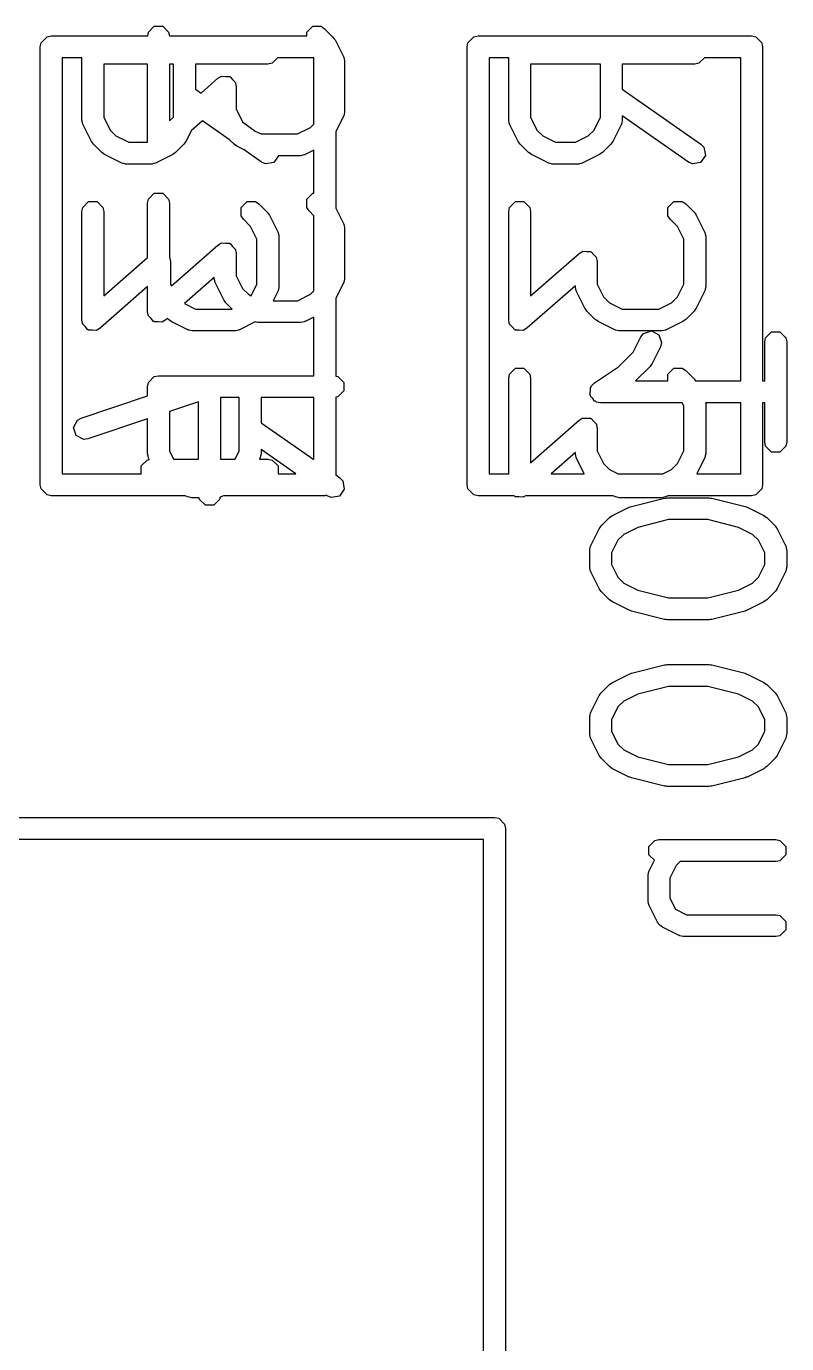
# Model space of a CAD drawing. Header units: inches. Extents: x 0.38 to 5.39, y 0.07 to 3.28.
# Drawn here: x 3.0806 to 3.2174, y 1.5729 to 1.8098 of the extents above; entities that cross this region are included whole.
import ezdxf

# ---------------------------------------------------------------- set-up
doc = ezdxf.new("R2010")
doc.units = ezdxf.units.IN
doc.header["$MEASUREMENT"] = 0
doc.layers.add('BLACK', color=250, linetype='CONTINUOUS')

msp = doc.modelspace()

# ---------------------------------------------------------------- linework, layer by layer
at = {"layer": 'BLACK', "linetype": 'CONTINUOUS'}
for p, q in [((3.08326, 1.8069), (3.08433, 1.80796)), ((3.08433, 1.80796), (3.08508, 1.80811)), ((3.08508, 1.80811), (3.10242, 1.80811)), ((3.10242, 1.80811), (3.10255, 1.80877)), ((3.10255, 1.80877), (3.10361, 1.80984)), ((3.10361, 1.80984), (3.10512, 1.80984)), ((3.10512, 1.80984), (3.10618, 1.80877)), ((3.10618, 1.80877), (3.10632, 1.80811)), ((3.10632, 1.80811), (3.13104, 1.80811)), ((3.13104, 1.80877), (3.13211, 1.80984)), ((3.13104, 1.80811), (3.13104, 1.80877)), ((3.13211, 1.80984), (3.13362, 1.80984)), ((3.13362, 1.80984), (3.13425, 1.80941)), ((3.13425, 1.80941), (3.13575, 1.80791)), ((3.13575, 1.80791), (3.13593, 1.80765)), ((3.13593, 1.80765), (3.13612, 1.8074)), ((3.16003, 1.8069), (3.1611, 1.80796)), ((3.1611, 1.80796), (3.16185, 1.80811)), ((3.16185, 1.80811), (3.21106, 1.80811)), ((3.21106, 1.80811), (3.21182, 1.80796)), ((3.21182, 1.80796), (3.21288, 1.8069)), ((3.08311, 1.80614), (3.08326, 1.8069)), ((3.08311, 1.7274), (3.08311, 1.80614)), ((3.13612, 1.8074), (3.13762, 1.8044)), ((3.15988, 1.80614), (3.16003, 1.8069)), ((3.15988, 1.7274), (3.15988, 1.80614)), ((3.21288, 1.8069), (3.21303, 1.80614)), ((3.21303, 1.80614), (3.21303, 1.74606)), ((3.08705, 1.80417), (3.08705, 1.72937)), ((3.09059, 1.80417), (3.08705, 1.80417)), ((3.09059, 1.79302), (3.09059, 1.80417)), ((3.1024, 1.80305), (3.09452, 1.80305)), ((3.09452, 1.80305), (3.09452, 1.79348)), ((3.1024, 1.78899), (3.1024, 1.80305)), ((3.10708, 1.80305), (3.10633, 1.80305)), ((3.10633, 1.80305), (3.10633, 1.79286)), ((3.10708, 1.79351), (3.10708, 1.80305)), ((3.12405, 1.80305), (3.11102, 1.80305)), ((3.11102, 1.80305), (3.11102, 1.79854)), ((3.1248, 1.8032), (3.12405, 1.80305)), ((3.12578, 1.80417), (3.1248, 1.8032)), ((3.13232, 1.80417), (3.12578, 1.80417)), ((3.13232, 1.79226), (3.13232, 1.80417)), ((3.13762, 1.8044), (3.13765, 1.8043)), ((3.13765, 1.8043), (3.13768, 1.80427)), ((3.13768, 1.80427), (3.13774, 1.80396)), ((3.13774, 1.80396), (3.13783, 1.80366)), ((3.13783, 1.80366), (3.13781, 1.80361)), ((3.13781, 1.80361), (3.13783, 1.80352)), ((3.13783, 1.80352), (3.13783, 1.79452)), ((3.16736, 1.80417), (3.16382, 1.80417)), ((3.16382, 1.80417), (3.16382, 1.72937)), ((3.16736, 1.79302), (3.16736, 1.80417)), ((3.18386, 1.80305), (3.1713, 1.80305)), ((3.1713, 1.80305), (3.1713, 1.79348)), ((3.18386, 1.79348), (3.18386, 1.80305)), ((3.20082, 1.80305), (3.18779, 1.80305)), ((3.18779, 1.80305), (3.18779, 1.79854)), ((3.20158, 1.8032), (3.20082, 1.80305)), ((3.20255, 1.80417), (3.20158, 1.8032)), ((3.20909, 1.80417), (3.20255, 1.80417)), ((3.20909, 1.74606), (3.20909, 1.80417)), ((3.11507, 1.8005), (3.11555, 1.80078)), ((3.11555, 1.80078), (3.11561, 1.80084)), ((3.11561, 1.80084), (3.11565, 1.80084)), ((3.11565, 1.80084), (3.11573, 1.80088)), ((3.11573, 1.80088), (3.11643, 1.80084)), ((3.11643, 1.80084), (3.11712, 1.80084)), ((3.11712, 1.80084), (3.11717, 1.80079)), ((3.11717, 1.80079), (3.11724, 1.80078)), ((3.11724, 1.80078), (3.11769, 1.80026)), ((3.11102, 1.79854), (3.11203, 1.79784)), ((3.11203, 1.79784), (3.11507, 1.8005)), ((3.11769, 1.80026), (3.11818, 1.79977)), ((3.11818, 1.79977), (3.1182, 1.79968)), ((3.1182, 1.79968), (3.11823, 1.79965)), ((3.11823, 1.79965), (3.11822, 1.79957)), ((3.11822, 1.79957), (3.11833, 1.79902)), ((3.11833, 1.79902), (3.11833, 1.79498)), ((3.18779, 1.79854), (3.20195, 1.78863)), ((3.09452, 1.79348), (3.09567, 1.79118)), ((3.10633, 1.79286), (3.10708, 1.79351)), ((3.11833, 1.79498), (3.11948, 1.79268)), ((3.13762, 1.79364), (3.13626, 1.79091)), ((3.13765, 1.79373), (3.13762, 1.79364)), ((3.13768, 1.79376), (3.13765, 1.79373)), ((3.13774, 1.79407), (3.13768, 1.79376)), ((3.13783, 1.79438), (3.13774, 1.79407)), ((3.13783, 1.79452), (3.13781, 1.79442)), ((3.13781, 1.79442), (3.13783, 1.79438)), ((3.1713, 1.79348), (3.17244, 1.79118)), ((3.18271, 1.79118), (3.18386, 1.79348)), ((3.19969, 1.78541), (3.18779, 1.79374)), ((3.18779, 1.79374), (3.18779, 1.79302)), ((3.09061, 1.79292), (3.09059, 1.79302)), ((3.09059, 1.79288), (3.09061, 1.79292)), ((3.09067, 1.79257), (3.09059, 1.79288)), ((3.09074, 1.79227), (3.09067, 1.79257)), ((3.09077, 1.79223), (3.09074, 1.79227)), ((3.09079, 1.79214), (3.09077, 1.79223)), ((3.09229, 1.78914), (3.09079, 1.79214)), ((3.09567, 1.79118), (3.09672, 1.79014)), ((3.11029, 1.79108), (3.10931, 1.78914)), ((3.1123, 1.79284), (3.11029, 1.79108)), ((3.11716, 1.78944), (3.1123, 1.79284)), ((3.11948, 1.79268), (3.1197, 1.79247)), ((3.1197, 1.79247), (3.12178, 1.79101)), ((3.1294, 1.79049), (3.1317, 1.79164)), ((3.1317, 1.79164), (3.13232, 1.79226)), ((3.16738, 1.79292), (3.16736, 1.79302)), ((3.16736, 1.79288), (3.16738, 1.79292)), ((3.16745, 1.79257), (3.16736, 1.79288)), ((3.16751, 1.79227), (3.16745, 1.79257)), ((3.16754, 1.79223), (3.16751, 1.79227)), ((3.16757, 1.79214), (3.16754, 1.79223)), ((3.16907, 1.78914), (3.16757, 1.79214)), ((3.17244, 1.79118), (3.17349, 1.79014)), ((3.18166, 1.79014), (3.18271, 1.79118)), ((3.18759, 1.79214), (3.18609, 1.78914)), ((3.18761, 1.79223), (3.18759, 1.79214)), ((3.18764, 1.79227), (3.18761, 1.79223)), ((3.1877, 1.79257), (3.18764, 1.79227)), ((3.18779, 1.79288), (3.1877, 1.79257)), ((3.18779, 1.79302), (3.18777, 1.79292)), ((3.18777, 1.79292), (3.18779, 1.79288)), ((3.09249, 1.78889), (3.09229, 1.78914)), ((3.09266, 1.78863), (3.09249, 1.78889)), ((3.09672, 1.79014), (3.09902, 1.78899)), ((3.09902, 1.78899), (3.1024, 1.78899)), ((3.10912, 1.78889), (3.10894, 1.78863)), ((3.10931, 1.78914), (3.10912, 1.78889)), ((3.11797, 1.78863), (3.11716, 1.78944)), ((3.12178, 1.79101), (3.12283, 1.79049)), ((3.12283, 1.79049), (3.1294, 1.79049)), ((3.13626, 1.79091), (3.13626, 1.77713)), ((3.16926, 1.78889), (3.16907, 1.78914)), ((3.16943, 1.78863), (3.16926, 1.78889)), ((3.17349, 1.79014), (3.17579, 1.78899)), ((3.17579, 1.78899), (3.17936, 1.78899)), ((3.17936, 1.78899), (3.18166, 1.79014)), ((3.18589, 1.78889), (3.18572, 1.78863)), ((3.18609, 1.78914), (3.18589, 1.78889)), ((3.09416, 1.78713), (3.09266, 1.78863)), ((3.09442, 1.78695), (3.09416, 1.78713)), ((3.09467, 1.78676), (3.09442, 1.78695)), ((3.09767, 1.78526), (3.09467, 1.78676)), ((3.10693, 1.78676), (3.10393, 1.78526)), ((3.10718, 1.78695), (3.10693, 1.78676)), ((3.10745, 1.78713), (3.10718, 1.78695)), ((3.10894, 1.78863), (3.10745, 1.78713)), ((3.11823, 1.78845), (3.11797, 1.78863)), ((3.11848, 1.78826), (3.11823, 1.78845)), ((3.11976, 1.78762), (3.11848, 1.78826)), ((3.12292, 1.78541), (3.11976, 1.78762)), ((3.12594, 1.78655), (3.12511, 1.78536)), ((3.12986, 1.78655), (3.12594, 1.78655)), ((3.12996, 1.78657), (3.12986, 1.78655)), ((3.13, 1.78656), (3.12996, 1.78657)), ((3.13031, 1.78664), (3.13, 1.78656)), ((3.13062, 1.7867), (3.13031, 1.78664)), ((3.13065, 1.78673), (3.13062, 1.7867)), ((3.13074, 1.78676), (3.13065, 1.78673)), ((3.13232, 1.78755), (3.13074, 1.78676)), ((3.13232, 1.77984), (3.13232, 1.78755)), ((3.17093, 1.78713), (3.16943, 1.78863)), ((3.1712, 1.78695), (3.17093, 1.78713)), ((3.17145, 1.78676), (3.1712, 1.78695)), ((3.17445, 1.78526), (3.17145, 1.78676)), ((3.18371, 1.78676), (3.18071, 1.78526)), ((3.18395, 1.78695), (3.18371, 1.78676)), ((3.18422, 1.78713), (3.18395, 1.78695)), ((3.18572, 1.78863), (3.18422, 1.78713)), ((3.20274, 1.78659), (3.20188, 1.78536)), ((3.20195, 1.78863), (3.20248, 1.78808)), ((3.20248, 1.78808), (3.20274, 1.78659)), ((3.09777, 1.78523), (3.09767, 1.78526)), ((3.0978, 1.7852), (3.09777, 1.78523)), ((3.09811, 1.78514), (3.0978, 1.7852)), ((3.09841, 1.78506), (3.09811, 1.78514)), ((3.09846, 1.78507), (3.09841, 1.78506)), ((3.09855, 1.78505), (3.09846, 1.78507)), ((3.10305, 1.78505), (3.09855, 1.78505)), ((3.10315, 1.78507), (3.10305, 1.78505)), ((3.10319, 1.78506), (3.10315, 1.78507)), ((3.1035, 1.78514), (3.10319, 1.78506)), ((3.10381, 1.7852), (3.1035, 1.78514)), ((3.10384, 1.78523), (3.10381, 1.7852)), ((3.10393, 1.78526), (3.10384, 1.78523)), ((3.12363, 1.7851), (3.12292, 1.78541)), ((3.12511, 1.78536), (3.12363, 1.7851)), ((3.17454, 1.78523), (3.17445, 1.78526)), ((3.17457, 1.7852), (3.17454, 1.78523)), ((3.17488, 1.78514), (3.17457, 1.7852)), ((3.17519, 1.78506), (3.17488, 1.78514)), ((3.17523, 1.78507), (3.17519, 1.78506)), ((3.17533, 1.78505), (3.17523, 1.78507)), ((3.17983, 1.78505), (3.17533, 1.78505)), ((3.17992, 1.78507), (3.17983, 1.78505)), ((3.17996, 1.78506), (3.17992, 1.78507)), ((3.18027, 1.78514), (3.17996, 1.78506)), ((3.18058, 1.7852), (3.18027, 1.78514)), ((3.18061, 1.78523), (3.18058, 1.7852)), ((3.18071, 1.78526), (3.18061, 1.78523)), ((3.2004, 1.7851), (3.19969, 1.78541)), ((3.20188, 1.78536), (3.2004, 1.7851)), ((3.10255, 1.77877), (3.10361, 1.77984)), ((3.10361, 1.77984), (3.10512, 1.77984)), ((3.10512, 1.77984), (3.10618, 1.77877)), ((3.13104, 1.77877), (3.13211, 1.77984)), ((3.13211, 1.77984), (3.13232, 1.77984)), ((3.09059, 1.77652), (3.09074, 1.77727)), ((3.09074, 1.77727), (3.0918, 1.77834)), ((3.0918, 1.77834), (3.09331, 1.77834)), ((3.09331, 1.77834), (3.09437, 1.77727)), ((3.09437, 1.77727), (3.09452, 1.77652)), ((3.1024, 1.77802), (3.10255, 1.77877)), ((3.1024, 1.76825), (3.1024, 1.77802)), ((3.10618, 1.77877), (3.10633, 1.77802)), ((3.10633, 1.77802), (3.10633, 1.76831)), ((3.11923, 1.77727), (3.1203, 1.77834)), ((3.11923, 1.77577), (3.11923, 1.77727)), ((3.1203, 1.77834), (3.1218, 1.77834)), ((3.1218, 1.77834), (3.12244, 1.77791)), ((3.12244, 1.77791), (3.12394, 1.77641)), ((3.13104, 1.77727), (3.13104, 1.77877)), ((3.13147, 1.77663), (3.13104, 1.77727)), ((3.13626, 1.77713), (3.13762, 1.7744)), ((3.16736, 1.77652), (3.16751, 1.77727)), ((3.16751, 1.77727), (3.16857, 1.77834)), ((3.16857, 1.77834), (3.17008, 1.77834)), ((3.17008, 1.77834), (3.17115, 1.77727)), ((3.17115, 1.77727), (3.1713, 1.77652)), ((3.196, 1.77727), (3.19707, 1.77834)), ((3.196, 1.77577), (3.196, 1.77727)), ((3.19707, 1.77834), (3.19858, 1.77834)), ((3.19858, 1.77834), (3.19921, 1.77791)), ((3.19921, 1.77791), (3.20071, 1.77641)), ((3.09059, 1.75702), (3.09059, 1.77652)), ((3.09452, 1.77652), (3.09452, 1.76136)), ((3.11966, 1.77513), (3.11923, 1.77577)), ((3.12093, 1.77385), (3.11966, 1.77513)), ((3.12394, 1.77641), (3.12412, 1.77615)), ((3.12412, 1.77615), (3.12431, 1.7759)), ((3.12431, 1.7759), (3.12581, 1.7729)), ((3.13232, 1.77578), (3.13147, 1.77663)), ((3.13232, 1.76227), (3.13232, 1.77578)), ((3.16736, 1.75702), (3.16736, 1.77652)), ((3.1713, 1.77652), (3.1713, 1.76136)), ((3.19643, 1.77513), (3.196, 1.77577)), ((3.19771, 1.77385), (3.19643, 1.77513)), ((3.20071, 1.77641), (3.20089, 1.77615)), ((3.20089, 1.77615), (3.20108, 1.7759)), ((3.20108, 1.7759), (3.20258, 1.7729)), ((3.12208, 1.77156), (3.12093, 1.77385)), ((3.12581, 1.7729), (3.12584, 1.77281)), ((3.12584, 1.77281), (3.12587, 1.77277)), ((3.12587, 1.77277), (3.12593, 1.77246)), ((3.12593, 1.77246), (3.12601, 1.77216)), ((3.12601, 1.77216), (3.126, 1.77212)), ((3.126, 1.77212), (3.12602, 1.77202)), ((3.13762, 1.7744), (3.13765, 1.77431)), ((3.13765, 1.77431), (3.13768, 1.77427)), ((3.13768, 1.77427), (3.13774, 1.77396)), ((3.13774, 1.77396), (3.13783, 1.77366)), ((3.13783, 1.77366), (3.13781, 1.77362)), ((3.13781, 1.77362), (3.13783, 1.77352)), ((3.13783, 1.77352), (3.13783, 1.76452)), ((3.19885, 1.77156), (3.19771, 1.77385)), ((3.20258, 1.7729), (3.20261, 1.77281)), ((3.20261, 1.77281), (3.20264, 1.77277)), ((3.20264, 1.77277), (3.2027, 1.77246)), ((3.2027, 1.77246), (3.20279, 1.77216)), ((3.20279, 1.77216), (3.20277, 1.77212)), ((3.20277, 1.77212), (3.20279, 1.77202)), ((3.10668, 1.76317), (3.11507, 1.7705)), ((3.11507, 1.7705), (3.11555, 1.77078)), ((3.11555, 1.77078), (3.11561, 1.77084)), ((3.11561, 1.77084), (3.11565, 1.77084)), ((3.11565, 1.77084), (3.11573, 1.77089)), ((3.11573, 1.77089), (3.11643, 1.77084)), ((3.11643, 1.77084), (3.11712, 1.77084)), ((3.11712, 1.77084), (3.11717, 1.77079)), ((3.11717, 1.77079), (3.11724, 1.77079)), ((3.11724, 1.77079), (3.11769, 1.77026)), ((3.11769, 1.77026), (3.11818, 1.76977)), ((3.11818, 1.76977), (3.1182, 1.76968)), ((3.12208, 1.76349), (3.12208, 1.77156)), ((3.12602, 1.77202), (3.12602, 1.76302)), ((3.19885, 1.76349), (3.19885, 1.77156)), ((3.20279, 1.77202), (3.20279, 1.76302)), ((3.09452, 1.76136), (3.1024, 1.76825)), ((3.10633, 1.76831), (3.10637, 1.76827)), ((3.10637, 1.76827), (3.10639, 1.76818)), ((3.10639, 1.76818), (3.10642, 1.76815)), ((3.10642, 1.76815), (3.10641, 1.76807)), ((3.10641, 1.76807), (3.10652, 1.76752)), ((3.10652, 1.76752), (3.10652, 1.76349)), ((3.1182, 1.76968), (3.11823, 1.76965)), ((3.11823, 1.76965), (3.11822, 1.76957)), ((3.11822, 1.76957), (3.11833, 1.76902)), ((3.11833, 1.76902), (3.11833, 1.76499)), ((3.1713, 1.76136), (3.18003, 1.769)), ((3.18003, 1.769), (3.18051, 1.76928)), ((3.18051, 1.76928), (3.18057, 1.76934)), ((3.18057, 1.76934), (3.18061, 1.76934)), ((3.18061, 1.76934), (3.18069, 1.76939)), ((3.18069, 1.76939), (3.18139, 1.76934)), ((3.18139, 1.76934), (3.18208, 1.76934)), ((3.18208, 1.76934), (3.18213, 1.76929)), ((3.18213, 1.76929), (3.1822, 1.76929)), ((3.1822, 1.76929), (3.18265, 1.76876)), ((3.18265, 1.76876), (3.18314, 1.76827)), ((3.18314, 1.76827), (3.18316, 1.76818)), ((3.18316, 1.76818), (3.18319, 1.76815)), ((3.18319, 1.76815), (3.18318, 1.76807)), ((3.18318, 1.76807), (3.18329, 1.76752)), ((3.18329, 1.76752), (3.18329, 1.76349)), ((3.11833, 1.76499), (3.11948, 1.76269)), ((3.1024, 1.76302), (3.09385, 1.75554)), ((3.1024, 1.75852), (3.1024, 1.76302)), ((3.10652, 1.76349), (3.10668, 1.76317)), ((3.1144, 1.76468), (3.10903, 1.75999)), ((3.1144, 1.76452), (3.1144, 1.76468)), ((3.11442, 1.76443), (3.1144, 1.76452)), ((3.1144, 1.76438), (3.11442, 1.76443)), ((3.11448, 1.76408), (3.1144, 1.76438)), ((3.11455, 1.76377), (3.11448, 1.76408)), ((3.11458, 1.76374), (3.11455, 1.76377)), ((3.1146, 1.76364), (3.11458, 1.76374)), ((3.1161, 1.76064), (3.1146, 1.76364)), ((3.11948, 1.76269), (3.12053, 1.76164)), ((3.12103, 1.76139), (3.12208, 1.76349)), ((3.12601, 1.76288), (3.12593, 1.76258)), ((3.12602, 1.76302), (3.126, 1.76293)), ((3.126, 1.76293), (3.12601, 1.76288)), ((3.13762, 1.76364), (3.13626, 1.76092)), ((3.13765, 1.76374), (3.13762, 1.76364)), ((3.13768, 1.76377), (3.13765, 1.76374)), ((3.13774, 1.76408), (3.13768, 1.76377)), ((3.13783, 1.76438), (3.13774, 1.76408)), ((3.13783, 1.76452), (3.13781, 1.76443)), ((3.13781, 1.76443), (3.13783, 1.76438)), ((3.17936, 1.76318), (3.17062, 1.75554)), ((3.17936, 1.76302), (3.17936, 1.76318)), ((3.17938, 1.76293), (3.17936, 1.76302)), ((3.17936, 1.76288), (3.17938, 1.76293)), ((3.17944, 1.76258), (3.17936, 1.76288)), ((3.18329, 1.76349), (3.18444, 1.76119)), ((3.19771, 1.76119), (3.19885, 1.76349)), ((3.20279, 1.76288), (3.2027, 1.76258)), ((3.20279, 1.76302), (3.20277, 1.76293)), ((3.20277, 1.76293), (3.20279, 1.76288)), ((3.1163, 1.76039), (3.1161, 1.76064)), ((3.11647, 1.76013), (3.1163, 1.76039)), ((3.12053, 1.76164), (3.12103, 1.76139)), ((3.12581, 1.76214), (3.12499, 1.76049)), ((3.12499, 1.76049), (3.1294, 1.76049)), ((3.12584, 1.76224), (3.12581, 1.76214)), ((3.12587, 1.76227), (3.12584, 1.76224)), ((3.12593, 1.76258), (3.12587, 1.76227)), ((3.1294, 1.76049), (3.1317, 1.76164)), ((3.1317, 1.76164), (3.13232, 1.76227)), ((3.13626, 1.76092), (3.13626, 1.74691)), ((3.17951, 1.76227), (3.17944, 1.76258)), ((3.17954, 1.76224), (3.17951, 1.76227)), ((3.17956, 1.76214), (3.17954, 1.76224)), ((3.18106, 1.75914), (3.17956, 1.76214)), ((3.18444, 1.76119), (3.18549, 1.76014)), ((3.19666, 1.76014), (3.19771, 1.76119)), ((3.20258, 1.76214), (3.20108, 1.75914)), ((3.20261, 1.76224), (3.20258, 1.76214)), ((3.20264, 1.76227), (3.20261, 1.76224)), ((3.2027, 1.76258), (3.20264, 1.76227)), ((3.10251, 1.75797), (3.1024, 1.75852)), ((3.1025, 1.75789), (3.10251, 1.75797)), ((3.10253, 1.75786), (3.1025, 1.75789)), ((3.10903, 1.75999), (3.11102, 1.75899)), ((3.11102, 1.75899), (3.11759, 1.75899)), ((3.1176, 1.759), (3.11647, 1.76013)), ((3.11759, 1.75899), (3.1176, 1.759)), ((3.18126, 1.75889), (3.18106, 1.75914)), ((3.18143, 1.75863), (3.18126, 1.75889)), ((3.18293, 1.75713), (3.18143, 1.75863)), ((3.18549, 1.76014), (3.18779, 1.75899)), ((3.18779, 1.75899), (3.19436, 1.75899)), ((3.19436, 1.75899), (3.19666, 1.76014)), ((3.20071, 1.75863), (3.19921, 1.75713)), ((3.20089, 1.75889), (3.20071, 1.75863)), ((3.20108, 1.75914), (3.20089, 1.75889)), ((3.0907, 1.75647), (3.09059, 1.75702)), ((3.09069, 1.75639), (3.0907, 1.75647)), ((3.09072, 1.75636), (3.09069, 1.75639)), ((3.09074, 1.75627), (3.09072, 1.75636)), ((3.09123, 1.75578), (3.09074, 1.75627)), ((3.09168, 1.75526), (3.09123, 1.75578)), ((3.09385, 1.75554), (3.09337, 1.75526)), ((3.10255, 1.75777), (3.10253, 1.75786)), ((3.10304, 1.75728), (3.10255, 1.75777)), ((3.10349, 1.75676), (3.10304, 1.75728)), ((3.10356, 1.75675), (3.10349, 1.75676)), ((3.10361, 1.7567), (3.10356, 1.75675)), ((3.10431, 1.7567), (3.10361, 1.7567)), ((3.105, 1.75666), (3.10431, 1.7567)), ((3.10508, 1.7567), (3.105, 1.75666)), ((3.10512, 1.7567), (3.10508, 1.7567)), ((3.10518, 1.75676), (3.10512, 1.7567)), ((3.10566, 1.75704), (3.10518, 1.75676)), ((3.10598, 1.75732), (3.10566, 1.75704)), ((3.10616, 1.75713), (3.10598, 1.75732)), ((3.10642, 1.75696), (3.10616, 1.75713)), ((3.10667, 1.75676), (3.10642, 1.75696)), ((3.10967, 1.75526), (3.10667, 1.75676)), ((3.12176, 1.75667), (3.11893, 1.75526)), ((3.12192, 1.75664), (3.12176, 1.75667)), ((3.12222, 1.75656), (3.12192, 1.75664)), ((3.12227, 1.75657), (3.12222, 1.75656)), ((3.12236, 1.75655), (3.12227, 1.75657)), ((3.12986, 1.75655), (3.12236, 1.75655)), ((3.12996, 1.75657), (3.12986, 1.75655)), ((3.13, 1.75656), (3.12996, 1.75657)), ((3.13031, 1.75664), (3.13, 1.75656)), ((3.13062, 1.7567), (3.13031, 1.75664)), ((3.13065, 1.75674), (3.13062, 1.7567)), ((3.13074, 1.75676), (3.13065, 1.75674)), ((3.13232, 1.75755), (3.13074, 1.75676)), ((3.13232, 1.74699), (3.13232, 1.75755)), ((3.16747, 1.75647), (3.16736, 1.75702)), ((3.16746, 1.75639), (3.16747, 1.75647)), ((3.16749, 1.75636), (3.16746, 1.75639)), ((3.16751, 1.75627), (3.16749, 1.75636)), ((3.168, 1.75578), (3.16751, 1.75627)), ((3.16845, 1.75526), (3.168, 1.75578)), ((3.17062, 1.75554), (3.17014, 1.75526)), ((3.1832, 1.75696), (3.18293, 1.75713)), ((3.18344, 1.75676), (3.1832, 1.75696)), ((3.18644, 1.75526), (3.18344, 1.75676)), ((3.1987, 1.75676), (3.1957, 1.75526)), ((3.19895, 1.75696), (3.1987, 1.75676)), ((3.19921, 1.75713), (3.19895, 1.75696)), ((3.09175, 1.75525), (3.09168, 1.75526)), ((3.0918, 1.7552), (3.09175, 1.75525)), ((3.09249, 1.7552), (3.0918, 1.7552)), ((3.09319, 1.75516), (3.09249, 1.7552)), ((3.09327, 1.7552), (3.09319, 1.75516)), ((3.09331, 1.7552), (3.09327, 1.7552)), ((3.09337, 1.75526), (3.09331, 1.7552)), ((3.10977, 1.75524), (3.10967, 1.75526)), ((3.1098, 1.7552), (3.10977, 1.75524)), ((3.11011, 1.75514), (3.1098, 1.7552)), ((3.11041, 1.75506), (3.11011, 1.75514)), ((3.11046, 1.75507), (3.11041, 1.75506)), ((3.11055, 1.75505), (3.11046, 1.75507)), ((3.11805, 1.75505), (3.11055, 1.75505)), ((3.11815, 1.75507), (3.11805, 1.75505)), ((3.11819, 1.75506), (3.11815, 1.75507)), ((3.1185, 1.75514), (3.11819, 1.75506)), ((3.11881, 1.7552), (3.1185, 1.75514)), ((3.11884, 1.75524), (3.11881, 1.7552)), ((3.11893, 1.75526), (3.11884, 1.75524)), ((3.16852, 1.75525), (3.16845, 1.75526)), ((3.16857, 1.7552), (3.16852, 1.75525)), ((3.16927, 1.7552), (3.16857, 1.7552)), ((3.16996, 1.75516), (3.16927, 1.7552)), ((3.17004, 1.7552), (3.16996, 1.75516)), ((3.17008, 1.7552), (3.17004, 1.7552)), ((3.17014, 1.75526), (3.17008, 1.7552)), ((3.18654, 1.75524), (3.18644, 1.75526)), ((3.18657, 1.7552), (3.18654, 1.75524)), ((3.18688, 1.75514), (3.18657, 1.7552)), ((3.18718, 1.75506), (3.18688, 1.75514)), ((3.18723, 1.75507), (3.18718, 1.75506)), ((3.18732, 1.75505), (3.18723, 1.75507)), ((3.19482, 1.75505), (3.18732, 1.75505)), ((3.18977, 1.75125), (3.19113, 1.75397)), ((3.19113, 1.75397), (3.1916, 1.75457)), ((3.1916, 1.75457), (3.19303, 1.75505)), ((3.19303, 1.75505), (3.19438, 1.75438)), ((3.19438, 1.75438), (3.19486, 1.75295)), ((3.19492, 1.75507), (3.19482, 1.75505)), ((3.19496, 1.75506), (3.19492, 1.75507)), ((3.19527, 1.75514), (3.19496, 1.75506)), ((3.19558, 1.7552), (3.19527, 1.75514)), ((3.19561, 1.75524), (3.19558, 1.7552)), ((3.1957, 1.75526), (3.19561, 1.75524)), ((3.21342, 1.75309), (3.21357, 1.75384)), ((3.21357, 1.75384), (3.21464, 1.7549)), ((3.21464, 1.7549), (3.21614, 1.7549)), ((3.21614, 1.7549), (3.21721, 1.75384)), ((3.21721, 1.75384), (3.21736, 1.75309)), ((3.18714, 1.74862), (3.18977, 1.75125)), ((3.19465, 1.75221), (3.19315, 1.74921)), ((3.19486, 1.75295), (3.19465, 1.75221)), ((3.21342, 1.74606), (3.21342, 1.75309)), ((3.21736, 1.75309), (3.21736, 1.73509)), ((3.1828, 1.74572), (3.18714, 1.74862)), ((3.19278, 1.74869), (3.19015, 1.74606)), ((3.19296, 1.74896), (3.19278, 1.74869)), ((3.19315, 1.74921), (3.19296, 1.74896)), ((3.10255, 1.74578), (3.10361, 1.74684)), ((3.10361, 1.74684), (3.10437, 1.74699)), ((3.10437, 1.74699), (3.13232, 1.74699)), ((3.13626, 1.74691), (3.13662, 1.74684)), ((3.13662, 1.74684), (3.13768, 1.74578)), ((3.16736, 1.74652), (3.16751, 1.74728)), ((3.16736, 1.72937), (3.16736, 1.74652)), ((3.16751, 1.74728), (3.16857, 1.74834)), ((3.16857, 1.74834), (3.17008, 1.74834)), ((3.17008, 1.74834), (3.17115, 1.74728)), ((3.17115, 1.74728), (3.1713, 1.74652)), ((3.1713, 1.74652), (3.1713, 1.73136)), ((3.19015, 1.74606), (3.196, 1.74606)), ((3.196, 1.74728), (3.19707, 1.74834)), ((3.196, 1.74606), (3.196, 1.74728)), ((3.19707, 1.74834), (3.19858, 1.74834)), ((3.19858, 1.74834), (3.19921, 1.74792)), ((3.19921, 1.74792), (3.20071, 1.74642)), ((3.20071, 1.74642), (3.20089, 1.74615)), ((3.20089, 1.74615), (3.20097, 1.74606)), ((3.20097, 1.74606), (3.20909, 1.74606)), ((3.21303, 1.74606), (3.21342, 1.74606)), ((3.1024, 1.74502), (3.10255, 1.74578)), ((3.1024, 1.74338), (3.1024, 1.74502)), ((3.13768, 1.74427), (3.13662, 1.74321)), ((3.13768, 1.74578), (3.13768, 1.74427)), ((3.18196, 1.7437), (3.18207, 1.74427)), ((3.18207, 1.74354), (3.18196, 1.7437)), ((3.18207, 1.74484), (3.18222, 1.74498)), ((3.18207, 1.74427), (3.18207, 1.74484)), ((3.18222, 1.74498), (3.18226, 1.74518)), ((3.18226, 1.74518), (3.1828, 1.74572)), ((3.09043, 1.73939), (3.1024, 1.74338)), ((3.11158, 1.74229), (3.10633, 1.74054)), ((3.11158, 1.73199), (3.11158, 1.74229)), ((3.1189, 1.74306), (3.11552, 1.74306)), ((3.11552, 1.74306), (3.11552, 1.73199)), ((3.1189, 1.73349), (3.1189, 1.74306)), ((3.12283, 1.74306), (3.12283, 1.73855)), ((3.13232, 1.74306), (3.12283, 1.74306)), ((3.13232, 1.73191), (3.13232, 1.74306)), ((3.13662, 1.74321), (3.13626, 1.74314)), ((3.13626, 1.74314), (3.13626, 1.72915)), ((3.18207, 1.74333), (3.18207, 1.74354)), ((3.18248, 1.74293), (3.18207, 1.74333)), ((3.1828, 1.74245), (3.18248, 1.74293)), ((3.183, 1.74241), (3.1828, 1.74245)), ((3.18314, 1.74227), (3.183, 1.74241)), ((3.18389, 1.74212), (3.18314, 1.74227)), ((3.19857, 1.74212), (3.18389, 1.74212)), ((3.19885, 1.74156), (3.19857, 1.74212)), ((3.19885, 1.73349), (3.19885, 1.74156)), ((3.20909, 1.74212), (3.20277, 1.74212)), ((3.20277, 1.74212), (3.20279, 1.74202)), ((3.20279, 1.74202), (3.20279, 1.73303)), ((3.20909, 1.72937), (3.20909, 1.74212)), ((3.21342, 1.74212), (3.21303, 1.74212)), ((3.21303, 1.74212), (3.21303, 1.7274)), ((3.21342, 1.73509), (3.21342, 1.74212)), ((3.08909, 1.73766), (3.08977, 1.73901)), ((3.08977, 1.73901), (3.09043, 1.73939)), ((3.1024, 1.73923), (3.09168, 1.73566)), ((3.1024, 1.73303), (3.1024, 1.73923)), ((3.10633, 1.74054), (3.10633, 1.73349)), ((3.1713, 1.73136), (3.18003, 1.73901)), ((3.18003, 1.73901), (3.18051, 1.73929)), ((3.18051, 1.73929), (3.18057, 1.73934)), ((3.18057, 1.73934), (3.18061, 1.73934)), ((3.18061, 1.73934), (3.18069, 1.73939)), ((3.18069, 1.73939), (3.18139, 1.73934)), ((3.18139, 1.73934), (3.18208, 1.73934)), ((3.18208, 1.73934), (3.18213, 1.73929)), ((3.18213, 1.73929), (3.1822, 1.73929)), ((3.1822, 1.73929), (3.18265, 1.73877)), ((3.08957, 1.73624), (3.08909, 1.73766)), ((3.12283, 1.73855), (3.13232, 1.73191)), ((3.18265, 1.73877), (3.18314, 1.73828)), ((3.18314, 1.73828), (3.18316, 1.73819)), ((3.18316, 1.73819), (3.18319, 1.73816)), ((3.18319, 1.73816), (3.18318, 1.73807)), ((3.18318, 1.73807), (3.18329, 1.73753)), ((3.18329, 1.73753), (3.18329, 1.73349)), ((3.09092, 1.73556), (3.08957, 1.73624)), ((3.09168, 1.73566), (3.09092, 1.73556)), ((3.21357, 1.73433), (3.21342, 1.73509)), ((3.21464, 1.73327), (3.21357, 1.73433)), ((3.21721, 1.73433), (3.21614, 1.73327)), ((3.21736, 1.73509), (3.21721, 1.73433)), ((3.10123, 1.73078), (3.1023, 1.73184)), ((3.1023, 1.73184), (3.10271, 1.73193)), ((3.10242, 1.73293), (3.1024, 1.73303)), ((3.1024, 1.73289), (3.10242, 1.73293)), ((3.10249, 1.73258), (3.1024, 1.73289)), ((3.10255, 1.73227), (3.10249, 1.73258)), ((3.10258, 1.73224), (3.10255, 1.73227)), ((3.10261, 1.73215), (3.10258, 1.73224)), ((3.10271, 1.73193), (3.10261, 1.73215)), ((3.10633, 1.73349), (3.10708, 1.73199)), ((3.10708, 1.73199), (3.11158, 1.73199)), ((3.11552, 1.73199), (3.11815, 1.73199)), ((3.11815, 1.73199), (3.1189, 1.73349)), ((3.12262, 1.73215), (3.12255, 1.73199)), ((3.12255, 1.73199), (3.12405, 1.73199)), ((3.12265, 1.73224), (3.12262, 1.73215)), ((3.12268, 1.73227), (3.12265, 1.73224)), ((3.12274, 1.73258), (3.12268, 1.73227)), ((3.12283, 1.73289), (3.12274, 1.73258)), ((3.12283, 1.73303), (3.12281, 1.73293)), ((3.12281, 1.73293), (3.12283, 1.73289)), ((3.12908, 1.72937), (3.12283, 1.73374)), ((3.12283, 1.73374), (3.12283, 1.73303)), ((3.12405, 1.73199), (3.1248, 1.73184)), ((3.1248, 1.73184), (3.12587, 1.73078)), ((3.17936, 1.73319), (3.17499, 1.72937)), ((3.17936, 1.73303), (3.17936, 1.73319)), ((3.17938, 1.73293), (3.17936, 1.73303)), ((3.17936, 1.73289), (3.17938, 1.73293)), ((3.17944, 1.73258), (3.17936, 1.73289)), ((3.17951, 1.73227), (3.17944, 1.73258)), ((3.17954, 1.73224), (3.17951, 1.73227)), ((3.17956, 1.73215), (3.17954, 1.73224)), ((3.18095, 1.72937), (3.17956, 1.73215)), ((3.18329, 1.73349), (3.18444, 1.73119)), ((3.19771, 1.73119), (3.19885, 1.73349)), ((3.20258, 1.73215), (3.2012, 1.72937)), ((3.20261, 1.73224), (3.20258, 1.73215)), ((3.20264, 1.73227), (3.20261, 1.73224)), ((3.2027, 1.73258), (3.20264, 1.73227)), ((3.20279, 1.73289), (3.2027, 1.73258)), ((3.20279, 1.73303), (3.20277, 1.73293)), ((3.20277, 1.73293), (3.20279, 1.73289)), ((3.21614, 1.73327), (3.21464, 1.73327)), ((3.10123, 1.72937), (3.10123, 1.73078)), ((3.12587, 1.73078), (3.12587, 1.72937)), ((3.18444, 1.73119), (3.18549, 1.73014)), ((3.18549, 1.73014), (3.18704, 1.72937)), ((3.19511, 1.72937), (3.19666, 1.73014)), ((3.19666, 1.73014), (3.19771, 1.73119)), ((3.08326, 1.72665), (3.08311, 1.7274)), ((3.08705, 1.72937), (3.10123, 1.72937)), ((3.12587, 1.72937), (3.12908, 1.72937)), ((3.13626, 1.72915), (3.13699, 1.72864)), ((3.13699, 1.72864), (3.13752, 1.72808)), ((3.13752, 1.72808), (3.13778, 1.7266)), ((3.16003, 1.72665), (3.15988, 1.7274)), ((3.16382, 1.72937), (3.16736, 1.72937)), ((3.17499, 1.72937), (3.18095, 1.72937)), ((3.18704, 1.72937), (3.19511, 1.72937)), ((3.2012, 1.72937), (3.20909, 1.72937)), ((3.21303, 1.7274), (3.21288, 1.72665)), ((3.08433, 1.72558), (3.08326, 1.72665)), ((3.08508, 1.72543), (3.08433, 1.72558)), ((3.10915, 1.72543), (3.08508, 1.72543)), ((3.10948, 1.72527), (3.10915, 1.72543)), ((3.10958, 1.72524), (3.10948, 1.72527)), ((3.10961, 1.72521), (3.10958, 1.72524)), ((3.10992, 1.72515), (3.10961, 1.72521)), ((3.11023, 1.72506), (3.10992, 1.72515)), ((3.11027, 1.72508), (3.11023, 1.72506)), ((3.11037, 1.72506), (3.11027, 1.72508)), ((3.11168, 1.72506), (3.11037, 1.72506)), ((3.11173, 1.72477), (3.11168, 1.72506)), ((3.1128, 1.72371), (3.11173, 1.72477)), ((3.11537, 1.72477), (3.11431, 1.72371)), ((3.11545, 1.72517), (3.11537, 1.72477)), ((3.11562, 1.72521), (3.11545, 1.72517)), ((3.11565, 1.72524), (3.11562, 1.72521)), ((3.11574, 1.72527), (3.11565, 1.72524)), ((3.11608, 1.72543), (3.11574, 1.72527)), ((3.13429, 1.72543), (3.11608, 1.72543)), ((3.13461, 1.7255), (3.13429, 1.72543)), ((3.13473, 1.72541), (3.13461, 1.7255)), ((3.13544, 1.7251), (3.13473, 1.72541)), ((3.13692, 1.72537), (3.13544, 1.7251)), ((3.13778, 1.7266), (3.13692, 1.72537)), ((3.1611, 1.72558), (3.16003, 1.72665)), ((3.16185, 1.72543), (3.1611, 1.72558)), ((3.1683, 1.72543), (3.16185, 1.72543)), ((3.16845, 1.72526), (3.1683, 1.72543)), ((3.16852, 1.72526), (3.16845, 1.72526)), ((3.16857, 1.72521), (3.16852, 1.72526)), ((3.16927, 1.72521), (3.16857, 1.72521)), ((3.16996, 1.72516), (3.16927, 1.72521)), ((3.17004, 1.72521), (3.16996, 1.72516)), ((3.17008, 1.72521), (3.17004, 1.72521)), ((3.17014, 1.72527), (3.17008, 1.72521)), ((3.17043, 1.72543), (3.17014, 1.72527)), ((3.18611, 1.72543), (3.17043, 1.72543)), ((3.18644, 1.72527), (3.18611, 1.72543)), ((3.18654, 1.72524), (3.18644, 1.72527)), ((3.18657, 1.72521), (3.18654, 1.72524)), ((3.18688, 1.72515), (3.18657, 1.72521)), ((3.18718, 1.72506), (3.18688, 1.72515)), ((3.18723, 1.72508), (3.18718, 1.72506)), ((3.18732, 1.72506), (3.18723, 1.72508)), ((3.19482, 1.72506), (3.18732, 1.72506)), ((3.18942, 1.7235), (3.19541, 1.725)), ((3.19492, 1.72508), (3.19482, 1.72506)), ((3.19496, 1.72506), (3.19492, 1.72508)), ((3.19527, 1.72515), (3.19496, 1.72506)), ((3.19558, 1.72521), (3.19527, 1.72515)), ((3.19541, 1.725), (3.19566, 1.72501)), ((3.19561, 1.72524), (3.19558, 1.72521)), ((3.1957, 1.72527), (3.19561, 1.72524)), ((3.19566, 1.72501), (3.19589, 1.72506)), ((3.19604, 1.72543), (3.1957, 1.72527)), ((3.19589, 1.72506), (3.20339, 1.72506)), ((3.21106, 1.72543), (3.19604, 1.72543)), ((3.20339, 1.72506), (3.20363, 1.72501)), ((3.20363, 1.72501), (3.20387, 1.725)), ((3.20387, 1.725), (3.20987, 1.7235)), ((3.21182, 1.72558), (3.21106, 1.72543)), ((3.21288, 1.72665), (3.21182, 1.72558)), ((3.11431, 1.72371), (3.1128, 1.72371)), ((3.18601, 1.72185), (3.18901, 1.72335)), ((3.18901, 1.72335), (3.18922, 1.72341)), ((3.18922, 1.72341), (3.18942, 1.7235)), ((3.20987, 1.7235), (3.21006, 1.72341)), ((3.21006, 1.72341), (3.21027, 1.72335)), ((3.21027, 1.72335), (3.21327, 1.72185)), ((3.18383, 1.71972), (3.184, 1.71998)), ((3.184, 1.71998), (3.1855, 1.72148)), ((3.1855, 1.72148), (3.18576, 1.72166)), ((3.18576, 1.72166), (3.18601, 1.72185)), ((3.19613, 1.72112), (3.19058, 1.71973)), ((3.20315, 1.72112), (3.19613, 1.72112)), ((3.2087, 1.71973), (3.20315, 1.72112)), ((3.21327, 1.72185), (3.21352, 1.72166)), ((3.21352, 1.72166), (3.21378, 1.72148)), ((3.21378, 1.72148), (3.21528, 1.71998)), ((3.21528, 1.71998), (3.21546, 1.71972)), ((3.18213, 1.71647), (3.18363, 1.71947)), ((3.18363, 1.71947), (3.18383, 1.71972)), ((3.18806, 1.71847), (3.18701, 1.71742)), ((3.19058, 1.71973), (3.18806, 1.71847)), ((3.21122, 1.71847), (3.2087, 1.71973)), ((3.21227, 1.71742), (3.21122, 1.71847)), ((3.21546, 1.71972), (3.21565, 1.71947)), ((3.21565, 1.71947), (3.21715, 1.71647)), ((3.18193, 1.71573), (3.18201, 1.71603)), ((3.18194, 1.71569), (3.18193, 1.71573)), ((3.18193, 1.71559), (3.18194, 1.71569)), ((3.18193, 1.71259), (3.18193, 1.71559)), ((3.18201, 1.71603), (3.18207, 1.71634)), ((3.18207, 1.71634), (3.18211, 1.71638)), ((3.18211, 1.71638), (3.18213, 1.71647)), ((3.18701, 1.71742), (3.18586, 1.71513)), ((3.21342, 1.71513), (3.21227, 1.71742)), ((3.21715, 1.71647), (3.21718, 1.71638)), ((3.21718, 1.71638), (3.21721, 1.71634)), ((3.21721, 1.71634), (3.21727, 1.71603)), ((3.21727, 1.71603), (3.21735, 1.71573)), ((3.21735, 1.71573), (3.21734, 1.71569)), ((3.21734, 1.71569), (3.21736, 1.71559)), ((3.21736, 1.71559), (3.21736, 1.71259)), ((3.18586, 1.71513), (3.18586, 1.71306)), ((3.18586, 1.71306), (3.18701, 1.71076)), ((3.21227, 1.71076), (3.21342, 1.71306)), ((3.21342, 1.71306), (3.21342, 1.71513)), ((3.18194, 1.71249), (3.18193, 1.71259)), ((3.18193, 1.71245), (3.18194, 1.71249)), ((3.18201, 1.71215), (3.18193, 1.71245)), ((3.18207, 1.71184), (3.18201, 1.71215)), ((3.18211, 1.71181), (3.18207, 1.71184)), ((3.18213, 1.71171), (3.18211, 1.71181)), ((3.18363, 1.70871), (3.18213, 1.71171)), ((3.18701, 1.71076), (3.18806, 1.70971)), ((3.21122, 1.70971), (3.21227, 1.71076)), ((3.21715, 1.71171), (3.21565, 1.70871)), ((3.21718, 1.71181), (3.21715, 1.71171)), ((3.21721, 1.71184), (3.21718, 1.71181)), ((3.21727, 1.71215), (3.21721, 1.71184)), ((3.21735, 1.71245), (3.21727, 1.71215)), ((3.21736, 1.71259), (3.21734, 1.71249)), ((3.21734, 1.71249), (3.21735, 1.71245)), ((3.18383, 1.70846), (3.18363, 1.70871)), ((3.184, 1.7082), (3.18383, 1.70846)), ((3.1855, 1.7067), (3.184, 1.7082)), ((3.18806, 1.70971), (3.19058, 1.70845)), ((3.19058, 1.70845), (3.19613, 1.70706)), ((3.20315, 1.70706), (3.2087, 1.70845)), ((3.2087, 1.70845), (3.21122, 1.70971)), ((3.21528, 1.7082), (3.21378, 1.7067)), ((3.21546, 1.70846), (3.21528, 1.7082)), ((3.21565, 1.70871), (3.21546, 1.70846)), ((3.18576, 1.70652), (3.1855, 1.7067)), ((3.18601, 1.70633), (3.18576, 1.70652)), ((3.18901, 1.70483), (3.18601, 1.70633)), ((3.19613, 1.70706), (3.20315, 1.70706)), ((3.21327, 1.70633), (3.21027, 1.70483)), ((3.21352, 1.70652), (3.21327, 1.70633)), ((3.21378, 1.7067), (3.21352, 1.70652)), ((3.18922, 1.70477), (3.18901, 1.70483)), ((3.18942, 1.70468), (3.18922, 1.70477)), ((3.19541, 1.70318), (3.18942, 1.70468)), ((3.20987, 1.70468), (3.20387, 1.70318)), ((3.21006, 1.70477), (3.20987, 1.70468)), ((3.21027, 1.70483), (3.21006, 1.70477)), ((3.19566, 1.70317), (3.19541, 1.70318)), ((3.19589, 1.70312), (3.19566, 1.70317)), ((3.20339, 1.70312), (3.19589, 1.70312)), ((3.20363, 1.70317), (3.20339, 1.70312)), ((3.20387, 1.70318), (3.20363, 1.70317)), ((3.18942, 1.6935), (3.19541, 1.695)), ((3.19541, 1.695), (3.19566, 1.69501)), ((3.19566, 1.69501), (3.19589, 1.69506)), ((3.19589, 1.69506), (3.20339, 1.69506)), ((3.20339, 1.69506), (3.20363, 1.69501)), ((3.20363, 1.69501), (3.20387, 1.695)), ((3.20387, 1.695), (3.20987, 1.6935)), ((3.1855, 1.69149), (3.18576, 1.69166)), ((3.18576, 1.69166), (3.18601, 1.69185)), ((3.18601, 1.69185), (3.18901, 1.69335)), ((3.18901, 1.69335), (3.18922, 1.69341)), ((3.18922, 1.69341), (3.18942, 1.6935)), ((3.20987, 1.6935), (3.21006, 1.69341)), ((3.21006, 1.69341), (3.21027, 1.69335)), ((3.21027, 1.69335), (3.21327, 1.69185)), ((3.21327, 1.69185), (3.21352, 1.69166)), ((3.21352, 1.69166), (3.21378, 1.69149)), ((3.18213, 1.68647), (3.18363, 1.68947)), ((3.18363, 1.68947), (3.18383, 1.68972)), ((3.18383, 1.68972), (3.184, 1.68999)), ((3.184, 1.68999), (3.1855, 1.69149)), ((3.19058, 1.68974), (3.18806, 1.68848)), ((3.19613, 1.69112), (3.19058, 1.68974)), ((3.20315, 1.69112), (3.19613, 1.69112)), ((3.2087, 1.68974), (3.20315, 1.69112)), ((3.21122, 1.68848), (3.2087, 1.68974)), ((3.21378, 1.69149), (3.21528, 1.68999)), ((3.21528, 1.68999), (3.21546, 1.68972)), ((3.21546, 1.68972), (3.21565, 1.68947)), ((3.21565, 1.68947), (3.21715, 1.68647)), ((3.18701, 1.68743), (3.18586, 1.68513)), ((3.18806, 1.68848), (3.18701, 1.68743)), ((3.21227, 1.68743), (3.21122, 1.68848)), ((3.21342, 1.68513), (3.21227, 1.68743)), ((3.18193, 1.68573), (3.18201, 1.68604)), ((3.18194, 1.68569), (3.18193, 1.68573)), ((3.18193, 1.68559), (3.18194, 1.68569)), ((3.18193, 1.68259), (3.18193, 1.68559)), ((3.18201, 1.68604), (3.18207, 1.68635)), ((3.18207, 1.68635), (3.18211, 1.68638)), ((3.18211, 1.68638), (3.18213, 1.68647)), ((3.18586, 1.68513), (3.18586, 1.68306)), ((3.21342, 1.68306), (3.21342, 1.68513)), ((3.21715, 1.68647), (3.21718, 1.68638)), ((3.21718, 1.68638), (3.21721, 1.68635)), ((3.21721, 1.68635), (3.21727, 1.68604)), ((3.21727, 1.68604), (3.21735, 1.68573)), ((3.21735, 1.68573), (3.21734, 1.68569)), ((3.21734, 1.68569), (3.21736, 1.68559)), ((3.21736, 1.68559), (3.21736, 1.68259)), ((3.18194, 1.6825), (3.18193, 1.68259)), ((3.18193, 1.68246), (3.18194, 1.6825)), ((3.18201, 1.68215), (3.18193, 1.68246)), ((3.18207, 1.68184), (3.18201, 1.68215)), ((3.18586, 1.68306), (3.18701, 1.68076)), ((3.21227, 1.68076), (3.21342, 1.68306)), ((3.21727, 1.68215), (3.21721, 1.68184)), ((3.21735, 1.68246), (3.21727, 1.68215)), ((3.21736, 1.68259), (3.21734, 1.6825)), ((3.21734, 1.6825), (3.21735, 1.68246)), ((3.18211, 1.68181), (3.18207, 1.68184)), ((3.18213, 1.68171), (3.18211, 1.68181)), ((3.18363, 1.67871), (3.18213, 1.68171)), ((3.18701, 1.68076), (3.18806, 1.67971)), ((3.18806, 1.67971), (3.19058, 1.67845)), ((3.2087, 1.67845), (3.21122, 1.67971)), ((3.21122, 1.67971), (3.21227, 1.68076)), ((3.21715, 1.68171), (3.21565, 1.67871)), ((3.21718, 1.68181), (3.21715, 1.68171)), ((3.21721, 1.68184), (3.21718, 1.68181)), ((3.18383, 1.67847), (3.18363, 1.67871)), ((3.184, 1.6782), (3.18383, 1.67847)), ((3.1855, 1.6767), (3.184, 1.6782)), ((3.19058, 1.67845), (3.19613, 1.67706)), ((3.20315, 1.67706), (3.2087, 1.67845)), ((3.21528, 1.6782), (3.21378, 1.6767)), ((3.21546, 1.67847), (3.21528, 1.6782)), ((3.21565, 1.67871), (3.21546, 1.67847)), ((3.18576, 1.67653), (3.1855, 1.6767)), ((3.18601, 1.67633), (3.18576, 1.67653)), ((3.18901, 1.67483), (3.18601, 1.67633)), ((3.19613, 1.67706), (3.20315, 1.67706)), ((3.21327, 1.67633), (3.21027, 1.67483)), ((3.21352, 1.67653), (3.21327, 1.67633)), ((3.21378, 1.6767), (3.21352, 1.67653)), ((3.18922, 1.67478), (3.18901, 1.67483)), ((3.18942, 1.67469), (3.18922, 1.67478)), ((3.19541, 1.67319), (3.18942, 1.67469)), ((3.19566, 1.67317), (3.19541, 1.67319)), ((3.19589, 1.67313), (3.19566, 1.67317)), ((3.20339, 1.67313), (3.19589, 1.67313)), ((3.20363, 1.67317), (3.20339, 1.67313)), ((3.20387, 1.67319), (3.20363, 1.67317)), ((3.20987, 1.67469), (3.20387, 1.67319)), ((3.21006, 1.67478), (3.20987, 1.67469)), ((3.21027, 1.67483), (3.21006, 1.67478)), ((2.96795, 1.66756), (3.1648, 1.66756)), ((3.1648, 1.66756), (3.16556, 1.66741)), ((3.16556, 1.66741), (3.16662, 1.66634)), ((3.16662, 1.66634), (3.16677, 1.66559)), ((3.16677, 1.66559), (3.16677, 1.50811)), ((3.16283, 1.66362), (2.96992, 1.66362)), ((3.16283, 1.50893), (3.16283, 1.66362)), ((3.19257, 1.66235), (3.19364, 1.66342)), ((3.19364, 1.66342), (3.19439, 1.66357)), ((3.19439, 1.66357), (3.21539, 1.66357)), ((3.21539, 1.66357), (3.21614, 1.66342)), ((3.21614, 1.66342), (3.21721, 1.66235)), ((3.19257, 1.66084), (3.19257, 1.66235)), ((3.19357, 1.65985), (3.19257, 1.66084)), ((3.21721, 1.66084), (3.21614, 1.65978)), ((3.21721, 1.66235), (3.21721, 1.66084)), ((3.19263, 1.65798), (3.19357, 1.65985)), ((3.19751, 1.65893), (3.19636, 1.65663)), ((3.19821, 1.65963), (3.19751, 1.65893)), ((3.21539, 1.65963), (3.19821, 1.65963)), ((3.21614, 1.65978), (3.21539, 1.65963)), ((3.19242, 1.6571), (3.19244, 1.65719)), ((3.19242, 1.6526), (3.19242, 1.6571)), ((3.19243, 1.65724), (3.19251, 1.65754)), ((3.19244, 1.65719), (3.19243, 1.65724)), ((3.19251, 1.65754), (3.19257, 1.65785)), ((3.19257, 1.65785), (3.19261, 1.65788)), ((3.19261, 1.65788), (3.19263, 1.65798)), ((3.19636, 1.65663), (3.19636, 1.65306)), ((3.19244, 1.6525), (3.19242, 1.6526)), ((3.19243, 1.65246), (3.19244, 1.6525)), ((3.19251, 1.65215), (3.19243, 1.65246)), ((3.19257, 1.65185), (3.19251, 1.65215)), ((3.19261, 1.65181), (3.19257, 1.65185)), ((3.19263, 1.65172), (3.19261, 1.65181)), ((3.19413, 1.64872), (3.19263, 1.65172)), ((3.19636, 1.65306), (3.19736, 1.65107)), ((3.19736, 1.65107), (3.19936, 1.65007)), ((3.19936, 1.65007), (3.21539, 1.65007)), ((3.21539, 1.65007), (3.21614, 1.64992)), ((3.21614, 1.64992), (3.21721, 1.64885)), ((3.19437, 1.64841), (3.19413, 1.64872)), ((3.1944, 1.64831), (3.19437, 1.64841)), ((3.19452, 1.64822), (3.1944, 1.64831)), ((3.1946, 1.64811), (3.19452, 1.64822)), ((3.1947, 1.64808), (3.1946, 1.64811)), ((3.19501, 1.64784), (3.1947, 1.64808)), ((3.19801, 1.64634), (3.19501, 1.64784)), ((3.21721, 1.64735), (3.21614, 1.64628)), ((3.21721, 1.64885), (3.21721, 1.64735)), ((3.19811, 1.64631), (3.19801, 1.64634)), ((3.19814, 1.64628), (3.19811, 1.64631)), ((3.19845, 1.64622), (3.19814, 1.64628)), ((3.19875, 1.64614), (3.19845, 1.64622)), ((3.19879, 1.64615), (3.19875, 1.64614)), ((3.19889, 1.64613), (3.19879, 1.64615)), ((3.21539, 1.64613), (3.19889, 1.64613)), ((3.21614, 1.64628), (3.21539, 1.64613))]:
    msp.add_line(p, q, dxfattribs=at)

doc.saveas('drawing.dxf')
